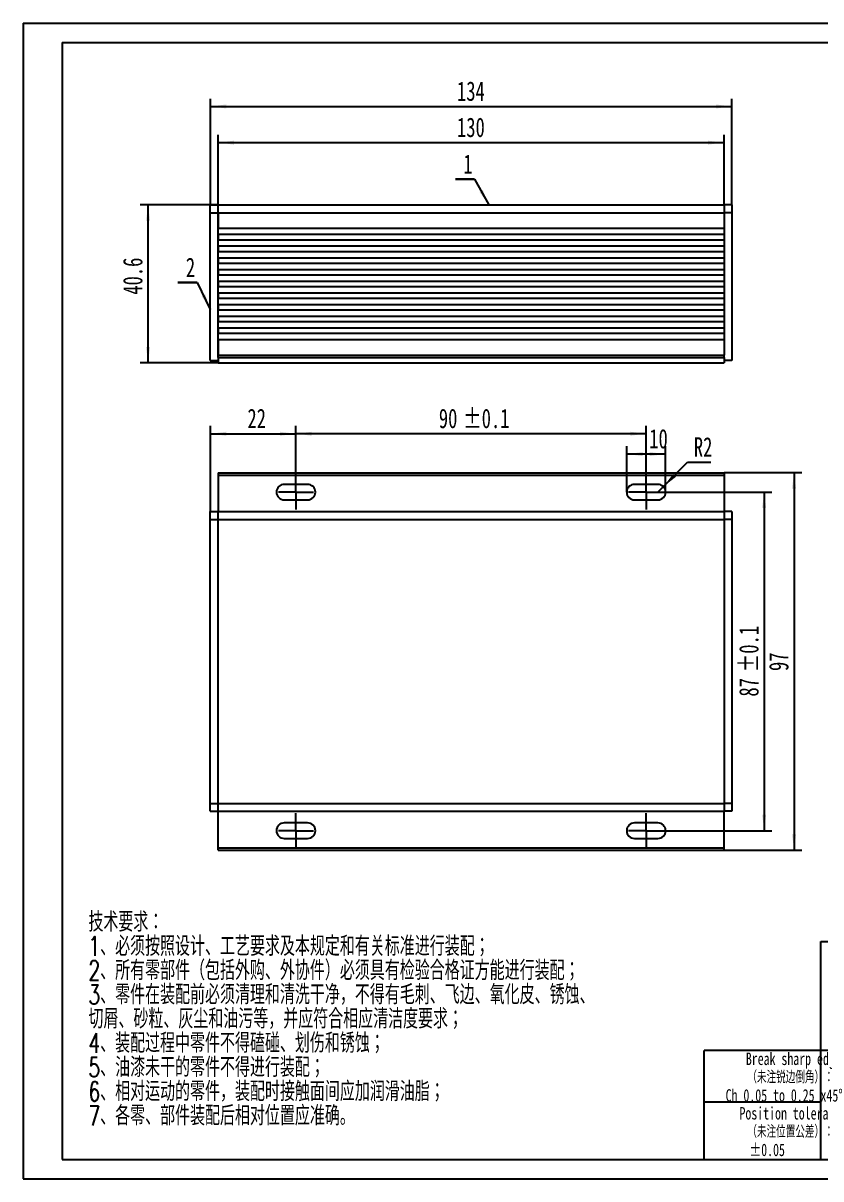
# Model space of a CAD drawing. Extents: x 0 to 420, y 0 to 297.
# Drawn here: x 0 to 205, y 0 to 297 of the extents above; entities that cross this region are included whole.
import ezdxf

# ---------------------------------------------------------------- set-up
doc = ezdxf.new("R2010")
doc.units = 0
doc.linetypes.add('SLD-中心线', pattern=[34.29, 30.48, -1.27, 1.27, -1.27])
doc.linetypes.add('SLD-实线', pattern=[0])
doc.layers.get('0').update_dxf_attribs({"linetype": 'CONTINUOUS'})
for name, color, linetype in [('10', 7, 'SLD-实线'), ('5', 7, 'SLD-实线'), ('中心线层', 7, 'SLD-中心线'), ('标注层', 7, 'SLD-实线')]:
    doc.layers.add(name, color=color, linetype=linetype)
doc.styles.add('SLDTEXTSTYLE0', font='TXT', dxfattribs={"width": 0.7, "bigfont": 'bigfont'})
doc.styles.add('SLDTEXTSTYLE1', font='TXT', dxfattribs={"width": 0.7})
doc.dimstyles.new('SLDDIMSTYLE0', dxfattribs={"dimtxt": 5, "dimasz": 4.08, "dimexe": 0, "dimexo": 0.0625, "dimgap": 1.25, "dimtad": 2, "dimrnd": 1e-09, "dimzin": 12, "dimtxsty": 'SLDTEXTSTYLE1', "dimsah": 1, "dimcen": 0.09, "dimazin": 3, "dimtfac": 1, "dimtofl": 0, "dimtmove": 0, "dimatfit": 3, "dimtolj": 1, "dimtzin": 12})
doc.dimstyles.new('SLDDIMSTYLE2', dxfattribs={"dimtxt": 5, "dimasz": 4.08, "dimexe": 0, "dimexo": 0.0625, "dimgap": 1.25, "dimtad": 2, "dimrnd": 1e-09, "dimzin": 12, "dimtxsty": 'SLDTEXTSTYLE1', "dimsah": 1, "dimcen": 0.09, "dimazin": 3, "dimtol": 1, "dimtp": 0.1, "dimtm": 0.1, "dimtfac": 1, "dimtofl": 0, "dimtmove": 0, "dimatfit": 3, "dimtolj": 1})
doc.dimstyles.new('SLDDIMSTYLE3', dxfattribs={"dimtxt": 5, "dimasz": 4.08, "dimexe": 0, "dimexo": 0.0625, "dimgap": 1.25, "dimtad": 0, "dimtih": 1, "dimtoh": 1, "dimrnd": 1e-09, "dimzin": 12, "dimtxsty": 'SLDTEXTSTYLE1', "dimsah": 1, "dimcen": 0, "dimazin": 3, "dimtfac": 1, "dimtofl": 0, "dimtmove": 0, "dimatfit": 3, "dimtolj": 1, "dimtzin": 12})

# ---------------------------------------------------------------- blocks, each defined once
blk = doc.blocks.new('SW_NOTE_0')
at = {"layer": '标注层', "color": 0, "char_height": 5, "attachment_point": 1, "style": 'SLDTEXTSTYLE0'}
for s, insert in [('技术要求：', (0, 6.45)), ('1、必须按照设计、工艺要求及本规定和有关标准进行装配；', (0, 0.22)), ('2、所有零部件（包括外购、外协件）必须具有检验合格证方能进行装配；', (0, -6)), ('3、零件在装配前必须清理和清洗干净，不得有毛刺、飞边、氧化皮、锈蚀、', (0, -12.22)), ('切屑、砂粒、灰尘和油污等，并应符合相应清洁度要求；', (0, -18.44)), ('4、装配过程中零件不得磕碰、划伤和锈蚀；', (0, -24.67)), ('5、油漆未干的零件不得进行装配；', (0, -30.89)), ('6、相对运动的零件，装配时接触面间应加润滑油脂；', (0, -37.11)), ('7、各零、部件装配后相对位置应准确。', (0, -43.33))]:
    blk.add_mtext(s, dxfattribs=dict(at, insert=insert))
blk = doc.blocks.new('SW_NOTE_0_3')
at = {"layer": '10', "color": 0, "char_height": 3.2, "attachment_point": 2}
for s, insert, style in [('Position tolerances', (18.4, 4.13), 'SLDTEXTSTYLE1'), ('（未注位置公差）：', (17.04, -0.57), 'SLDTEXTSTYLE0'), ('±0.05', (11.03, -5.27), 'SLDTEXTSTYLE1')]:
    blk.add_mtext(s, dxfattribs=dict(at, insert=insert, style=style))
blk = doc.blocks.new('SW_NOTE_0_4')
at = {"layer": '10', "color": 0, "char_height": 3.2, "attachment_point": 2}
for s, insert, style in [('Break sharp edges', (18.35, 4.13), 'SLDTEXTSTYLE1'), ('（未注锐边倒角）：', (16.88, -0.57), 'SLDTEXTSTYLE0'), ('Ch 0.05 to 0.25 x45°', (15.24, -5.27), 'SLDTEXTSTYLE1')]:
    blk.add_mtext(s, dxfattribs=dict(at, insert=insert, style=style))
blk = doc.blocks.new('_D')
at = {"layer": '标注层'}
for p, q in [((50.11, 250.28), (50.11, 268.28)), ((180.11, 250.28), (180.11, 268.28)), ((50.11, 266.28), (180.11, 266.28))]:
    blk.add_line(p, q, dxfattribs=at)
for points in [[(50.11, 266.28), (54.19, 265.78), (54.19, 266.79)], [(180.11, 266.28), (176.03, 266.79), (176.03, 265.78)]]:
    blk.add_solid(points, dxfattribs=at)
at = {"layer": '标注层', "insert": (111.5, 272.73), "char_height": 5, "attachment_point": 1, "style": 'SLDTEXTSTYLE1'}
blk.add_mtext('130', dxfattribs=at)
blk = doc.blocks.new('_D_1')
at = {"layer": '标注层'}
for p, q in [((48.11, 250.28), (48.11, 277.58)), ((182.11, 250.28), (182.11, 277.58)), ((48.11, 275.58), (182.11, 275.58))]:
    blk.add_line(p, q, dxfattribs=at)
for points in [[(48.11, 275.58), (52.19, 275.07), (52.19, 276.09)], [(182.11, 275.58), (178.03, 276.09), (178.03, 275.07)]]:
    blk.add_solid(points, dxfattribs=at)
at = {"layer": '标注层', "insert": (111.5, 282.02), "char_height": 5, "attachment_point": 1, "style": 'SLDTEXTSTYLE1'}
blk.add_mtext('134', dxfattribs=at)
blk = doc.blocks.new('_D_2')
at = {"layer": '标注层'}
for p, q in [((50.11, 250.28), (30.11, 250.28)), ((32.11, 209.68), (32.11, 250.28)), ((50.11, 209.68), (30.11, 209.68))]:
    blk.add_line(p, q, dxfattribs=at)
for points in [[(32.11, 250.28), (31.6, 246.2), (32.62, 246.2)], [(32.11, 209.68), (32.62, 213.76), (31.6, 213.76)]]:
    blk.add_solid(points, dxfattribs=at)
at = {"layer": '标注层', "insert": (25.66, 227.21), "char_height": 5, "attachment_point": 1, "rotation": 90, "style": 'SLDTEXTSTYLE1'}
blk.add_mtext('40.6', dxfattribs=at)
blk = doc.blocks.new('SW_NOTE_0_5')
at = {"layer": '标注层', "color": 0}
for p, q in [((-4.95, 0), (0, 0)), ((0, 0), (-4.95, 0)), ((-4.95, 0), (0, 0)), ((0, 0), (-4.95, 0)), ((-4.95, 0), (0, 0)), ((0, 0), (-4.95, 0))]:
    blk.add_line(p, q, dxfattribs=at)
at = {"layer": '标注层', "color": 0, "insert": (-1.7, 6.36), "char_height": 5, "attachment_point": 2, "style": 'SLDTEXTSTYLE1'}
blk.add_mtext('1', dxfattribs=at)
blk = doc.blocks.new('SW_NOTE_0_6')
at = {"layer": '标注层', "color": 0}
for p, q in [((-4.95, 0), (0, 0)), ((0, 0), (-4.95, 0)), ((-4.95, 0), (0, 0)), ((0, 0), (-4.95, 0)), ((-4.95, 0), (0, 0)), ((0, 0), (-4.95, 0))]:
    blk.add_line(p, q, dxfattribs=at)
at = {"layer": '标注层', "color": 0, "insert": (-1.7, 6.36), "char_height": 5, "attachment_point": 2, "style": 'SLDTEXTSTYLE1'}
blk.add_mtext('2', dxfattribs=at)
blk = doc.blocks.new('_D_4')
at = {"layer": '标注层'}
for p, q in [((70.11, 180.98), (70.11, 193.48)), ((160.11, 180.98), (160.11, 193.48)), ((160.11, 191.48), (70.11, 191.48))]:
    blk.add_line(p, q, dxfattribs=at)
for points in [[(70.11, 191.48), (74.19, 190.97), (74.19, 191.99)], [(160.11, 191.48), (156.03, 191.99), (156.03, 190.97)]]:
    blk.add_solid(points, dxfattribs=at)
at = {"layer": '标注层', "char_height": 5, "attachment_point": 1, "style": 'SLDTEXTSTYLE1'}
for s, insert in [('90', (106.83, 197.92)), ('±0.1', (113.08, 197.92))]:
    blk.add_mtext(s, dxfattribs=dict(at, insert=insert))
blk = doc.blocks.new('_D_5')
at = {"layer": '标注层'}
for p, q in [((164.61, 176.48), (192.42, 176.48)), ((190.42, 176.48), (190.42, 89.48)), ((164.61, 89.48), (192.42, 89.48))]:
    blk.add_line(p, q, dxfattribs=at)
for points in [[(190.42, 176.48), (189.92, 172.4), (190.93, 172.4)], [(190.42, 89.48), (190.93, 93.56), (189.92, 93.56)]]:
    blk.add_solid(points, dxfattribs=at)
at = {"layer": '标注层', "char_height": 5, "attachment_point": 1, "rotation": 90, "style": 'SLDTEXTSTYLE1'}
for s, insert in [('±0.1', (183.98, 130.19)), ('87', (183.98, 123.94))]:
    blk.add_mtext(s, dxfattribs=dict(at, insert=insert))
blk = doc.blocks.new('_D_6')
at = {"layer": '标注层'}
for p, q in [((180.11, 181.48), (200.11, 181.48)), ((198.11, 181.48), (198.11, 84.48)), ((180.11, 84.48), (200.11, 84.48))]:
    blk.add_line(p, q, dxfattribs=at)
for points in [[(198.11, 181.48), (197.6, 177.4), (198.62, 177.4)], [(198.11, 84.48), (198.62, 88.56), (197.6, 88.56)]]:
    blk.add_solid(points, dxfattribs=at)
at = {"layer": '标注层', "insert": (191.66, 130.51), "char_height": 5, "attachment_point": 1, "rotation": 90, "style": 'SLDTEXTSTYLE1'}
blk.add_mtext('97', dxfattribs=at)
blk = doc.blocks.new('_D_7')
at = {"layer": '标注层'}
for p, q in [((48.11, 171.48), (48.11, 193.48)), ((70.11, 180.98), (70.11, 193.48)), ((48.11, 191.48), (70.11, 191.48))]:
    blk.add_line(p, q, dxfattribs=at)
for points in [[(48.11, 191.48), (52.19, 190.97), (52.19, 191.99)], [(70.11, 191.48), (66.03, 191.99), (66.03, 190.97)]]:
    blk.add_solid(points, dxfattribs=at)
at = {"layer": '标注层', "insert": (57.64, 197.92), "char_height": 5, "attachment_point": 1, "style": 'SLDTEXTSTYLE1'}
blk.add_mtext('22', dxfattribs=at)
blk = doc.blocks.new('_D_8')
at = {"layer": '标注层'}
for p, q in [((164.52, 177.89), (170.77, 184.14)), ((170.77, 184.14), (176.74, 184.14)), ((163.11, 176.48), (164.52, 177.89))]:
    blk.add_line(p, q, dxfattribs=at)
blk.add_solid([(164.52, 177.89), (167.77, 180.42), (167.05, 181.14)], dxfattribs=at)
at = {"layer": '标注层', "insert": (172.36, 190.59), "char_height": 5, "attachment_point": 1, "style": 'SLDTEXTSTYLE1'}
blk.add_mtext('R2', dxfattribs=at)
blk = doc.blocks.new('_D_9')
at = {"layer": '标注层'}
for p, q in [((155.11, 176.48), (155.11, 188.25)), ((165.11, 176.48), (165.11, 188.25)), ((165.11, 186.25), (155.11, 186.25))]:
    blk.add_line(p, q, dxfattribs=at)
for points in [[(155.11, 186.25), (159.19, 185.74), (159.19, 186.76)], [(165.11, 186.25), (161.03, 186.76), (161.03, 185.74)]]:
    blk.add_solid(points, dxfattribs=at)
at = {"layer": '标注层', "insert": (160.9, 192.7), "char_height": 5, "attachment_point": 1, "style": 'SLDTEXTSTYLE1'}
blk.add_mtext('10', dxfattribs=at)
blk = doc.blocks.new('SW_CENTERMARKSYMBOL_0')
at = {"layer": '中心线层', "color": 0}
for p, q in [((0, 2.5), (0, 4.5)), ((-2.5, 0), (-4.5, 0)), ((0, 0), (-2.5, 0)), ((0, 0), (0, 2.5)), ((0, 0), (0, -2.5)), ((0, 0), (2.5, 0)), ((2.5, 0), (4.5, 0)), ((0, -2.5), (0, -4.5))]:
    blk.add_line(p, q, dxfattribs=at)
blk = doc.blocks.new('SW_CENTERMARKSYMBOL_1')
at = {"layer": '中心线层', "color": 0}
for p, q in [((0, 2.5), (0, 4.5)), ((-2.5, 0), (-4.5, 0)), ((0, 0), (-2.5, 0)), ((0, 0), (0, 2.5)), ((0, 0), (0, -2.5)), ((0, 0), (2.5, 0)), ((2.5, 0), (4.5, 0)), ((0, -2.5), (0, -4.5))]:
    blk.add_line(p, q, dxfattribs=at)
blk = doc.blocks.new('SW_CENTERMARKSYMBOL_2')
at = {"layer": '中心线层', "color": 0}
for p, q in [((0, 2.5), (0, 4.5)), ((-2.5, 0), (-4.5, 0)), ((0, 0), (-2.5, 0)), ((0, 0), (0, 2.5)), ((0, 0), (0, -2.5)), ((0, 0), (2.5, 0)), ((2.5, 0), (4.5, 0)), ((0, -2.5), (0, -4.5))]:
    blk.add_line(p, q, dxfattribs=at)
blk = doc.blocks.new('SW_CENTERMARKSYMBOL_3')
at = {"layer": '中心线层', "color": 0}
for p, q in [((0, 2.5), (0, 4.5)), ((0, 0), (-2.5, 0)), ((0, 0), (0, 2.5)), ((0, 0), (0, -2.5)), ((0, 0), (2.5, 0)), ((2.5, 0), (4.5, 0)), ((-2.5, 0), (-4.5, 0)), ((0, -2.5), (0, -4.5))]:
    blk.add_line(p, q, dxfattribs=at)

msp = doc.modelspace()

# ---------------------------------------------------------------- linework, layer by layer
at = {"color": 7, "linetype": 'SLD-实线'}
for p, q in [((48.108, 248.285), (48.108, 250.285)), ((48.108, 250.285), (50.108, 250.285)), ((50.108, 248.285), (50.108, 250.285)), ((50.108, 250.285), (180.108, 250.285)), ((182.108, 250.285), (180.108, 250.285)), ((180.108, 250.285), (180.108, 248.285)), ((182.108, 250.285), (182.108, 248.285)), ((48.108, 248.285), (50.108, 248.285)), ((48.108, 210.285), (48.108, 248.285)), ((50.108, 211.685), (50.108, 248.285)), ((50.108, 248.285), (180.108, 248.285)), ((50.108, 248.285), (50.108, 244.285)), ((182.108, 248.285), (180.108, 248.285)), ((180.108, 248.285), (180.108, 211.685)), ((180.108, 248.285), (180.108, 244.285)), ((182.108, 248.285), (182.108, 210.285)), ((50.108, 244.285), (180.108, 244.285)), ((50.108, 242.725), (180.108, 242.725)), ((50.108, 242.725), (50.108, 241.285)), ((50.108, 241.285), (180.108, 241.285)), ((180.108, 242.725), (180.108, 241.285)), ((50.108, 239.725), (180.108, 239.725)), ((50.108, 239.725), (50.108, 238.285)), ((50.108, 238.285), (180.108, 238.285)), ((180.108, 239.725), (180.108, 238.285)), ((50.108, 236.725), (180.108, 236.725)), ((50.108, 236.725), (50.108, 235.285)), ((50.108, 235.285), (180.108, 235.285)), ((180.108, 236.725), (180.108, 235.285)), ((50.108, 233.725), (180.108, 233.725)), ((50.108, 233.725), (50.108, 232.285)), ((50.108, 232.285), (180.108, 232.285)), ((180.108, 233.725), (180.108, 232.285)), ((50.108, 230.725), (180.108, 230.725)), ((50.108, 230.725), (50.108, 229.285)), ((50.108, 229.285), (180.108, 229.285)), ((180.108, 230.725), (180.108, 229.285)), ((50.108, 227.725), (180.108, 227.725)), ((50.108, 227.725), (50.108, 226.285)), ((50.108, 226.285), (180.108, 226.285)), ((180.108, 227.725), (180.108, 226.285)), ((50.108, 224.725), (180.108, 224.725)), ((50.108, 224.725), (50.108, 223.285)), ((50.108, 223.285), (180.108, 223.285)), ((180.108, 224.725), (180.108, 223.285)), ((50.108, 221.725), (180.108, 221.725)), ((50.108, 221.725), (50.108, 220.285)), ((50.108, 220.285), (180.108, 220.285)), ((180.108, 221.725), (180.108, 220.285)), ((50.108, 218.725), (180.108, 218.725)), ((50.108, 218.725), (50.108, 217.285)), ((50.108, 217.285), (180.108, 217.285)), ((180.108, 218.725), (180.108, 217.285)), ((50.108, 215.725), (180.108, 215.725)), ((50.108, 215.725), (50.108, 211.685)), ((180.108, 215.725), (180.108, 211.685)), ((50.108, 211.685), (180.108, 211.685)), ((50.108, 211.085), (50.108, 211.685)), ((50.108, 211.085), (50.108, 209.685)), ((50.108, 211.085), (180.108, 211.085)), ((180.108, 211.085), (180.108, 211.685)), ((180.108, 211.085), (180.108, 209.685)), ((48.108, 210.285), (50.108, 210.285)), ((50.108, 209.685), (180.108, 209.685)), ((182.108, 210.285), (180.108, 210.285)), ((50.108, 181.477), (180.108, 181.477)), ((50.108, 181.477), (50.108, 180.877)), ((180.108, 181.477), (180.108, 180.877)), ((50.108, 180.877), (180.108, 180.877)), ((50.108, 180.877), (50.108, 171.477)), ((73.108, 178.477), (67.108, 178.477)), ((163.108, 178.477), (157.108, 178.477)), ((180.108, 180.877), (180.108, 171.477)), ((67.108, 174.477), (73.108, 174.477)), ((157.108, 174.477), (163.108, 174.477)), ((48.108, 171.477), (50.108, 171.477)), ((48.108, 169.477), (48.108, 171.477)), ((48.108, 169.477), (50.108, 169.477)), ((48.108, 167.977), (48.108, 169.477)), ((50.108, 169.477), (50.108, 171.477)), ((50.108, 171.477), (180.108, 171.477)), ((50.108, 96.477), (50.108, 169.477)), ((50.108, 169.477), (180.108, 169.477)), ((182.108, 171.477), (180.108, 171.477)), ((180.108, 171.477), (180.108, 169.477)), ((182.108, 169.477), (180.108, 169.477)), ((180.108, 169.477), (180.108, 96.477)), ((182.108, 171.477), (182.108, 169.477)), ((182.108, 169.477), (182.108, 167.977)), ((48.108, 97.977), (48.108, 167.977)), ((182.108, 167.977), (182.108, 97.977)), ((48.108, 96.477), (48.108, 97.977)), ((48.108, 96.477), (50.108, 96.477)), ((48.108, 94.477), (48.108, 96.477)), ((50.108, 94.477), (50.108, 96.477)), ((50.108, 96.477), (180.108, 96.477)), ((182.108, 96.477), (180.108, 96.477)), ((180.108, 96.477), (180.108, 94.477)), ((182.108, 97.977), (182.108, 96.477)), ((182.108, 96.477), (182.108, 94.477)), ((48.108, 94.477), (50.108, 94.477)), ((50.108, 94.477), (180.108, 94.477)), ((50.108, 85.077), (50.108, 94.477)), ((182.108, 94.477), (180.108, 94.477)), ((180.108, 85.077), (180.108, 94.477)), ((73.108, 91.477), (67.108, 91.477)), ((163.108, 91.477), (157.108, 91.477)), ((67.108, 87.477), (73.108, 87.477)), ((157.108, 87.477), (163.108, 87.477)), ((50.108, 85.077), (180.108, 85.077)), ((50.108, 84.477), (50.108, 85.077)), ((50.108, 84.477), (180.108, 84.477)), ((180.108, 84.477), (180.108, 85.077))]:
    msp.add_line(p, q, dxfattribs=at)
for centre, start, end in [((67.108, 176.477), 90, 270), ((73.108, 176.477), 270, 90), ((157.108, 176.477), 90, 270), ((163.108, 176.477), 270, 90), ((67.108, 89.477), 90, 270), ((73.108, 89.477), 270, 90), ((157.108, 89.477), 90, 270), ((163.108, 89.477), 270, 90)]:
    msp.add_arc(centre, 2, start, end, dxfattribs=at)
at = {"layer": '10'}
for p, q in [((10, 292), (415, 292)), ((10, 292), (10, 5)), ((205, 61), (415, 61)), ((205, 5), (205, 61)), ((235, 33), (175, 33)), ((175, 5), (175, 33)), ((205, 19.75), (175, 19.75)), ((10, 5), (415, 5)), ((0, 0), (420, 0))]:
    msp.add_line(p, q, dxfattribs=at)
at = {"layer": '5'}
for q in [(420, 297), (0, 0)]:
    msp.add_line((0, 297), q, dxfattribs=at)
at = {"layer": '标注层'}
for p, q in [((116.029, 256.918), (119.667, 250.285)), ((44.713, 230.371), (48.108, 223.438))]:
    msp.add_line(p, q, dxfattribs=at)
for points in [[(119.667, 250.285), (118.151, 254.106), (117.26, 253.618)], [(48.108, 223.438), (46.77, 227.326), (45.858, 226.879)]]:
    msp.add_solid(points, dxfattribs=at)

# ---------------------------------------------------------------- block references
at = {"layer": '10'}
for name, p in [('SW_NOTE_0_4', (180.324, 28.33)), ('SW_NOTE_0_3', (180.162, 14.33))]:
    msp.add_blockref(name, p, dxfattribs=at)
at = {"layer": '中心线层'}
for name, p in [('SW_CENTERMARKSYMBOL_0', (70.108, 176.477)), ('SW_CENTERMARKSYMBOL_3', (160.108, 176.477)), ('SW_CENTERMARKSYMBOL_1', (70.108, 89.477)), ('SW_CENTERMARKSYMBOL_2', (160.108, 89.477))]:
    msp.add_blockref(name, p, dxfattribs=at)
at = {"layer": '标注层'}
for name, p in [('SW_NOTE_0_5', (116.029, 256.918)), ('SW_NOTE_0_6', (44.713, 230.371)), ('SW_NOTE_0', (16.79, 62.084))]:
    msp.add_blockref(name, p, dxfattribs=at)

# ---------------------------------------------------------------- dimensions: what is measured, and where the dimension line sits
for base, p1, p2, dimstyle, picture, middle in [((182.108, 275.578), (48.108, 250.285), (182.108, 250.285), 'SLDDIMSTYLE0', '_D_1', (114.794, 275.578)), ((180.108, 266.285), (50.108, 250.285), (180.108, 250.285), 'SLDDIMSTYLE0', '_D', (114.794, 266.285)), ((70.108, 191.477), (48.108, 171.477), (70.108, 180.977), 'SLDDIMSTYLE0', '_D_7', (59.83, 191.477)), ((70.108, 191.477), (160.108, 180.977), (70.108, 180.977), 'SLDDIMSTYLE2', '_D_4', (115.588, 191.477)), ((155.108, 186.252), (165.108, 176.477), (155.108, 176.477), 'SLDDIMSTYLE0', '_D_9', (163.091, 186.252))]:
    dim = msp.add_linear_dim(base=base, p1=p1, p2=p2, dimstyle=dimstyle, dxfattribs=at)
    dim.commit()
    dim.dimension.update_dxf_attribs({"geometry": picture, "text_midpoint": middle, "dimtype": 160})
for base, p1, p2, dimstyle, picture, middle in [((32.108, 250.285), (50.108, 209.685), (50.108, 250.285), 'SLDDIMSTYLE0', '_D_2', (32.108, 231.594)), ((198.108, 84.477), (180.108, 181.477), (180.108, 84.477), 'SLDDIMSTYLE0', '_D_6', (198.108, 132.694)), ((190.424, 89.477), (164.608, 176.477), (164.608, 89.477), 'SLDDIMSTYLE2', '_D_5', (190.424, 132.694))]:
    dim = msp.add_linear_dim(base=base, p1=p1, p2=p2, angle=90, dimstyle=dimstyle, dxfattribs=at)
    dim.commit()
    dim.dimension.update_dxf_attribs({"geometry": picture, "text_midpoint": middle, "dimtype": 160})
dim = msp.add_radius_dim(center=(163.108, 176.477), mpoint=(164.522, 177.892), dimstyle='SLDDIMSTYLE3', dxfattribs=at)
dim.commit()
dim.dimension.update_dxf_attribs({"geometry": '_D_8', "text_midpoint": (174.551, 187.235), "dimtype": 164})

doc.saveas('drawing.dxf')
